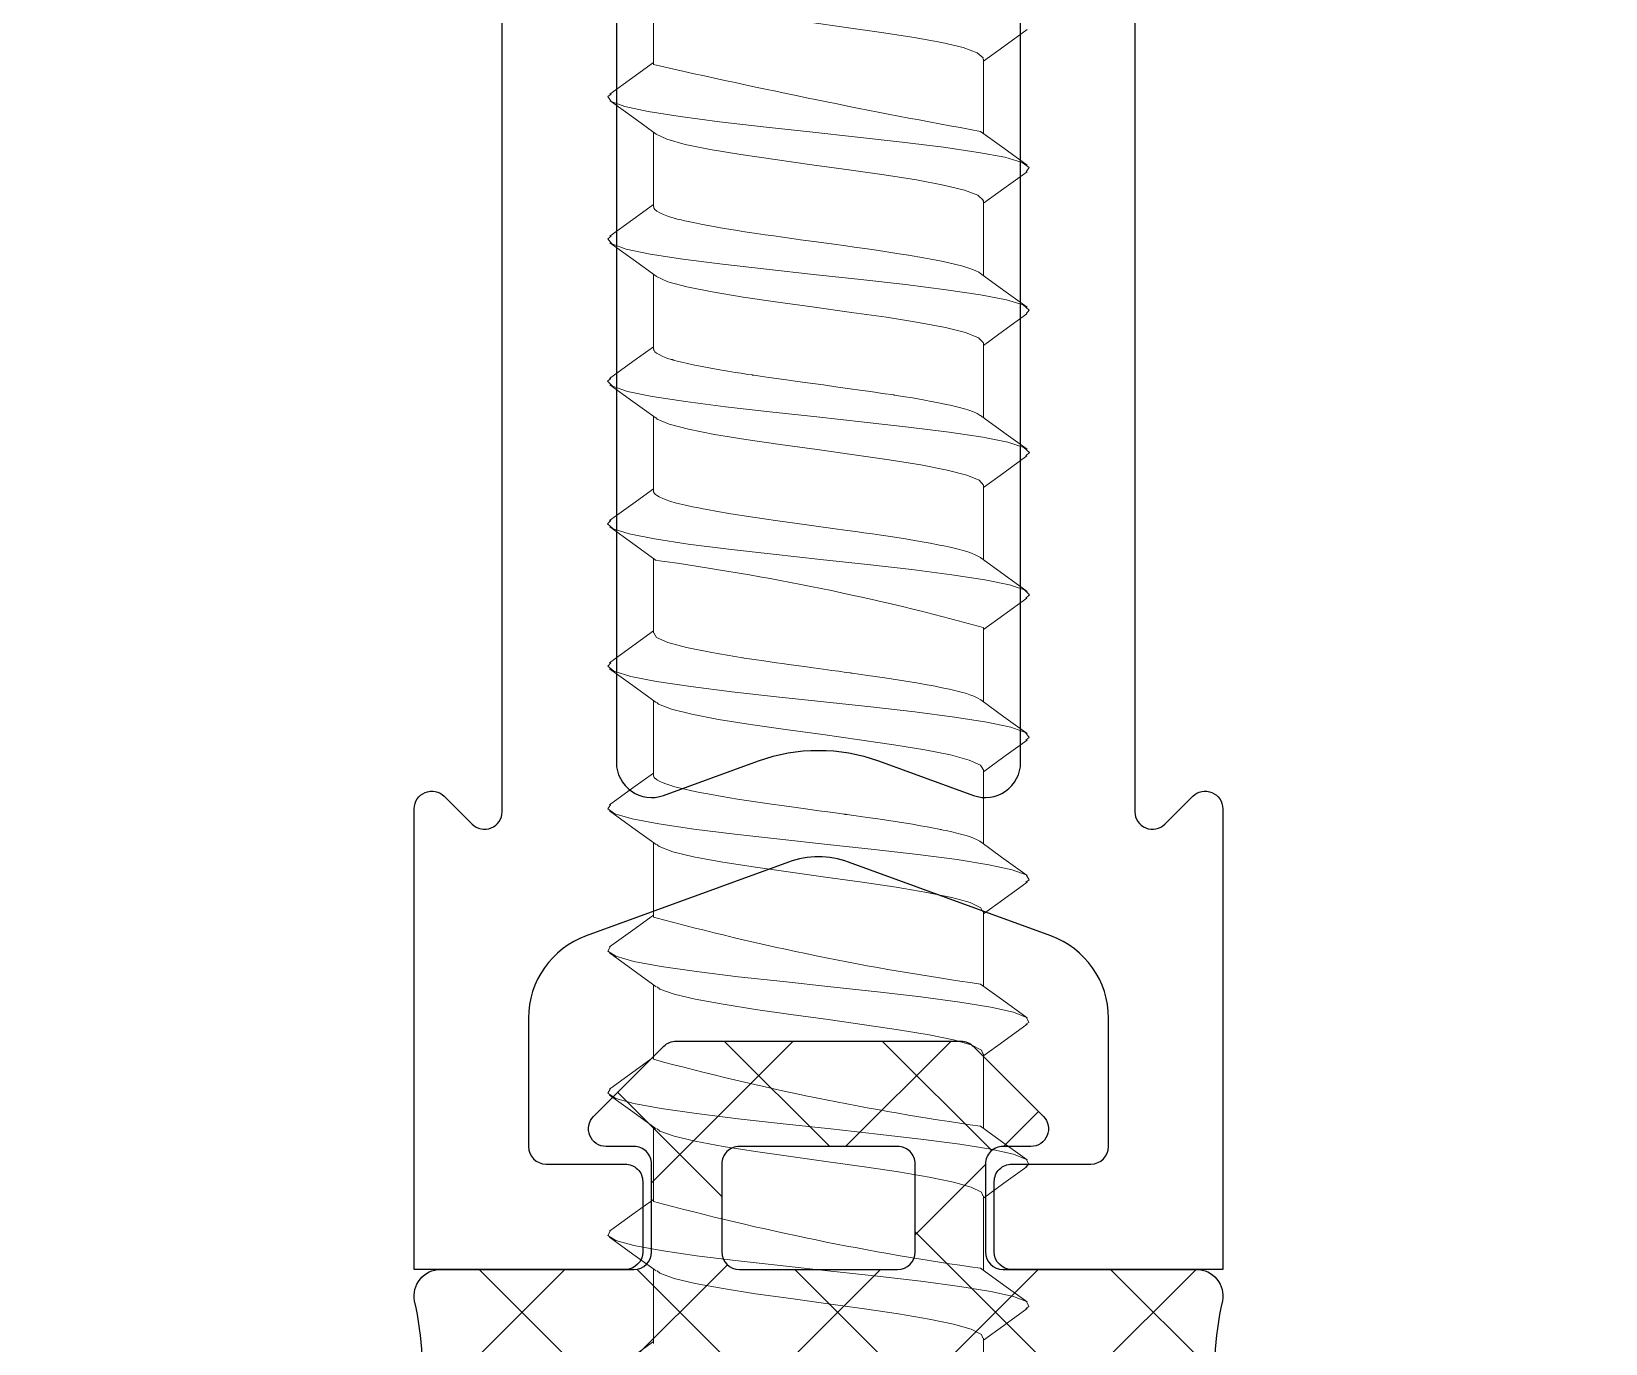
# Model space of a CAD drawing. Header units: millimetres. Extents: x 12 to 3612, y 18 to 315.
# Drawn here: x 978.52 to 996.43, y 105.04 to 119.97 of the extents above; entities that cross this region are included whole.
import ezdxf

# ---------------------------------------------------------------- set-up
doc = ezdxf.new("R2010")
doc.units = ezdxf.units.MM
doc.linetypes.add('SLD-Katı', pattern=[0])

# ---------------------------------------------------------------- blocks, each defined once
blk = doc.blocks.new('V2 48 42')
at = {"color": 0, "linetype": 'SLD-Katı', "lineweight": 15}
for p, q in [((-41.80853932817217, 94.23896514079206), (-41.80853932817217, 95.08764872482607)), ((-45.56474290145343, 94.3015624722575), (-45.56474290145343, 93.4539202548749)), ((-41.80853932817217, 92.62142619535189), (-41.80853932817217, 93.46908272234032)), ((-45.56474290145343, 92.68406368518663), (-45.56474290145343, 91.83641370361329)), ((-41.80853932817217, 91.00386968779821), (-41.80853932817217, 91.85161582459659)), ((-45.56474290145343, 91.06659317890808), (-45.56474290145343, 90.2189052105332)), ((-41.80853932817217, 89.38615373432549), (-41.80853932817217, 90.23415545822354)), ((-45.56474290145343, 89.44915666897577), (-45.56474290145343, 88.60139458569574)), ((-41.80853932817217, 87.7689665216003), (-41.80853932817217, 88.61664491522788)), ((-45.56474290145343, 87.83173451758921), (-45.56474290145343, 86.9838936640499)), ((-41.80853932817217, 86.15115094313478), (-41.80853932817217, 86.99915909198171)), ((-45.56474290145343, 86.21427784642765), (-45.56474290145343, 85.36638655664683)), ((-41.80853932817217, 84.53390557070634), (-41.80853932817217, 85.38166443036789)), ((-45.56474290145343, 84.59679042897551), (-45.56474290145343, 83.74888966296385)), ((-41.80853932817217, 82.91640163962802), (-41.80853932817217, 83.76416049929139)), ((-45.56474290145343, 82.97928649789719), (-45.56474290145343, 82.13138573188553)), ((-41.80853932817217, 81.2988977085497), (-41.80853932817217, 82.14665656821307)), ((-45.56474290145343, 81.3617825668207), (-45.56474290145343, 80.51388180080721)), ((-41.80853932817217, 79.6813937774732), (-41.80853932817217, 80.52915263713476)), ((-45.56474290145343, 79.74427863574238), (-45.56474290145343, 78.89637786973071))]:
    blk.add_line(p, q, dxfattribs=at)
at = {"color": 0, "linetype": 'SLD-Katı', "lineweight": 15, "flags": 128}
for points in [[(-41.83973956186037, 95.0657465874865), (-41.94930493651964, 95.00983083373103), (-42.15184452410813, 94.95219918651856), (-42.43063444871359, 94.89504270346515), (-42.77646000764616, 94.83586494337396), (-43.1635373972349, 94.77895944135344), (-43.57912205863931, 94.72104680052871), (-44.00281673146446, 94.66200401169226), (-44.404659006158, 94.60551289056093), (-44.77489838367637, 94.54700133893311), (-45.09023635971607, 94.48828667545058), (-45.33149699349178, 94.43187002457671), (-45.49293977897605, 94.37294697006291), (-45.56219828531493, 94.31475002943444), (-45.55639303458383, 94.3015624722575)], [(-46.05924726009334, 94.63668835328644), (-45.79443430171023, 94.44481853992511), (-45.56474290145343, 94.27779874219596)], [(-41.31180977303165, 93.90214067865418), (-41.57559432051357, 94.0932653719301), (-41.80853932817217, 94.26258357415281)], [(-41.32696830813939, 93.90265203865238), (-41.28965899835021, 93.87687087882841), (-41.32591828841078, 93.82010609353529), (-41.48252490533605, 93.76094480757092), (-41.74851202758919, 93.70359103310693), (-42.11173512690084, 93.64616379339532), (-42.55859951724142, 93.5870113536821), (-43.05586358866412, 93.53029017626068), (-43.58890197105757, 93.47214584682115), (-44.12931942497744, 93.4131966012992), (-44.63999428358511, 93.35677054916778), (-45.1090585836705, 93.29809260243564), (-45.50555238623429, 93.239538688842), (-45.80668010347699, 93.18306716042571), (-46.00475745756785, 93.12404479741053), (-46.08439959992984, 93.06607407957563), (-46.0506670469922, 93.01888639336175)], [(-41.84007425485379, 93.44615653325491), (-41.58371127715372, 93.63253483565313), (-41.31429744793058, 93.82774696355409)], [(-45.5311674675263, 93.47833372347486), (-45.79486600430937, 93.28659246523057), (-46.05946482067748, 93.09487465633538)], [(-41.84010911072619, 93.44651817283375), (-41.96132168492295, 93.38802029012732), (-42.16952883305385, 93.33066651566332), (-42.4538495362599, 93.27323927595353), (-42.80364226128313, 93.2140868362385), (-43.19288642205947, 93.15736565881707), (-43.61013369516922, 93.09922132937754), (-44.03315709542812, 93.04027208385742), (-44.43289883868329, 92.98384603172417), (-44.80006902114701, 92.92516808499386), (-45.11043308382841, 92.86661417140022), (-45.34614728946008, 92.8101426429821), (-45.50119660408564, 92.75112027996875), (-45.56353820615914, 92.69314956213202), (-45.5584540087707, 92.68406368518663)], [(-46.05925478273275, 93.01918986439159), (-45.79453923727488, 92.82738969469028), (-45.56474290145343, 92.66029496690135)], [(-41.81125756691017, 92.62142619535189), (-41.81293701525647, 92.60406791996138), (-41.82421132011132, 92.58850185653682), (-41.84744779662378, 92.56918491133365), (-41.88822048821839, 92.5461170843555), (-41.92432154013068, 92.53026227629562), (-41.95996103230254, 92.51685766328774), (-41.99254590030523, 92.50590324533005), (-42.03131475260625, 92.49406573411943), (-42.05378206522255, 92.48774116177447), (-42.05378833264695, 92.48773947679183), (-42.05379460014592, 92.4877377918092), (-42.05380713536715, 92.48773442183847), (-42.0538322067041, 92.48772768188246), (-42.05388235295277, 92.48771420189951), (-42.05398265975191, 92.48768724166439), (-42.05418333055013, 92.48763332011913), (-42.05458490091451, 92.48752547272306), (-42.05538895645532, 92.48730976070692), (-42.05700072467744, 92.48687826777132), (-42.06023887280207, 92.48601500629957), (-42.06677347992809, 92.4842873809539), (-42.08007483877009, 92.48082772065209), (-42.10759714976211, 92.47389076160289), (-42.1662452056953, 92.45994628971494), (-42.29730797370485, 92.43177513079536), (-42.36836424265721, 92.41768434273399), (-42.47202396335479, 92.39823046248603), (-42.61337392166479, 92.37341349004782), (-42.74097719422798, 92.35235699259829), (-42.84701467593186, 92.33567624673378), (-42.98239322931386, 92.31544200975259), (-43.07983038700741, 92.30162524728439), (-43.17912762056903, 92.28767036070349), (-43.27998055107173, 92.27357735000987), (-43.38208003086493, 92.25934621520355), (-43.48041362614094, 92.24562384045385), (-43.63197182024851, 92.22451040025771), (-43.83361614891692, 92.19642200582166), (-43.99686789052748, 92.17363132566243), (-44.09170249294039, 92.16043713075305), (-44.21460084940418, 92.143528153445), (-44.34588552124433, 92.12491504633545), (-44.46555148285506, 92.10731977296564), (-44.57831611287793, 92.09000620693405), (-44.71128163612684, 92.0685585900028), (-44.87984030199232, 92.03945228711564), (-45.00677296285858, 92.01573696521882), (-45.10366469519568, 91.99633269987498), (-45.21941331350945, 91.97152296070453), (-45.33005985970613, 91.94322873814781), (-45.42117796129287, 91.9140530291952), (-45.47022663050211, 91.89448252982947), (-45.50926438241277, 91.87495268230487), (-45.53182857269167, 91.86026690324798)], [(-41.31084042728889, 92.28389812846035), (-41.57481083905395, 92.4751661803657), (-41.80853932817217, 92.64505001864381)], [(-41.32616651012722, 92.28443134616828), (-41.28826483320017, 92.25528433163527), (-41.33329854144722, 92.19832446574947), (-41.49846512250406, 92.13914408211531), (-41.77162368157906, 92.08205097250357), (-42.14184361452362, 92.0243509974116), (-42.5935909727632, 91.96524794707148), (-43.09360568931925, 91.90866930124866), (-43.6285597833762, 91.8503160041746), (-44.16790153746524, 91.7914840970061), (-44.67588122465622, 91.73508093294731), (-45.14082350981244, 91.6762600221391), (-45.53082091834131, 91.61789012371992), (-45.8248508409738, 91.56132159669323), (-46.01466774147411, 91.50222381866661), (-46.0854771059835, 91.44450181528555), (-46.0479747644963, 91.40119748346297)], [(-41.83894576583498, 91.82951455488), (-41.57632992173103, 92.02039990840422), (-41.31289192096028, 92.21126809855377)], [(-45.53151677777169, 91.86057256619279), (-45.7951590290586, 91.6688771105346), (-46.05969276041651, 91.4772048331597)], [(-41.84194119826316, 91.82955318069617), (-41.84451153491273, 91.82539994830768), (-41.97379923319295, 91.7662195646717), (-42.18761997793672, 91.70912645506178), (-42.47741760335066, 91.651426479968), (-42.83103257665425, 91.59232342962787), (-43.22242986414585, 91.53574478380688), (-43.64117670181531, 91.47739148673281), (-44.06335807486676, 91.4185595795625), (-44.46099011465276, 91.3621564155037), (-44.82493370116072, 91.3033355046955), (-45.1302125715074, 91.24496560627631), (-45.36037082555322, 91.18839707924963), (-45.50895409223676, 91.129299301223), (-45.56438164722749, 91.07157729784194), (-45.5610029407535, 91.06659317890808)], [(-46.0591337156352, 91.40159843857873), (-45.79456185392701, 91.20990196299499), (-45.56474290145343, 91.0427915371638)], [(-41.81172477562768, 91.00386968779821), (-41.80984435724804, 90.99444334324653), (-41.81512509585446, 90.98265797932072), (-41.82600687089553, 90.96913919095641), (-41.84429774879072, 90.95388697814997), (-41.87197308085706, 90.9369013409032), (-41.90724253531562, 90.91991789433632), (-41.9422519115742, 90.90582232215638), (-41.97375092407174, 90.89461462436338), (-42.00910023050255, 90.88321784214895), (-42.01986501324154, 90.87995609505742), (-42.02543099091554, 90.87831877730787), (-42.02543694637006, 90.87831707370606), (-42.02544290190144, 90.87831537010607), (-42.02545481319385, 90.8783119628988), (-42.02547863669997, 90.87830514846974), (-42.02552628739704, 90.87829151956066), (-42.025621603525, 90.87826426151696), (-42.02581229471934, 90.8782097445528), (-42.02619391282497, 90.87810070709565), (-42.0269580916538, 90.87788261807327), (-42.02849021775637, 90.87744638361073), (-42.03156952747895, 90.87657368898545), (-42.03778824614983, 90.87482739696497), (-42.05046502084451, 90.8713312018208), (-42.07676724100702, 90.8643243671304), (-42.13309373809579, 90.85025292013779), (-42.26000414791315, 90.82187891571266), (-42.56505954519162, 90.76420646510269), (-42.65659710290265, 90.74865128892816), (-42.73741843533116, 90.73543208333285), (-42.80597879860579, 90.72454884831677), (-42.88342473737293, 90.71260394063029), (-42.92826523930125, 90.70591496674388), (-42.92827684471604, 90.70591328494629), (-42.92828845016584, 90.70591160314689), (-42.92831166116821, 90.70590823954262), (-42.92835808358859, 90.70590151231409), (-42.92845093008964, 90.70588805778243), (-42.92863662973332, 90.7058611484099), (-42.92900805557792, 90.70580732842973), (-42.92975101343427, 90.70569968352538), (-42.93123735333347, 90.705484373957), (-42.93421172598573, 90.70505367576516), (-42.94016721157095, 90.70419196317198), (-42.95210489442979, 90.70246727313497), (-42.97608510588452, 90.69901283366744), (-43.02444881693509, 90.69208371715831), (-43.12265931829006, 90.6781445338438), (-43.3239533464548, 90.64994236603343), (-43.42046174226334, 90.63646900856111), (-43.56021215353303, 90.61698940906354), (-43.74331374752819, 90.59150356754253), (-43.90727921272219, 90.56867111216889), (-44.04564816454467, 90.54938739670433), (-44.15845712111013, 90.53365242115069), (-44.24955587665499, 90.52086799459721), (-44.32775217405151, 90.5097302595841), (-44.39340614960656, 90.50023921610773), (-44.44691395832751, 90.49239486417173), (-44.51900087362083, 90.48164623491357), (-44.53819934915464, 90.47874195759323), (-44.54368309939173, 90.47790732825888), (-44.54644345798351, 90.47748437180962), (-44.5476263525029, 90.4773005867446), (-44.54948868910742, 90.477010386654), (-44.55524653597058, 90.47611074139786), (-44.57483396916132, 90.47303447058403), (-44.64540606188257, 90.46177400775377), (-44.75483957920551, 90.44370298332251), (-44.89701512366628, 90.41882139728659), (-44.96968912018428, 90.40534832879348), (-45.03425375850702, 90.39288526826203), (-45.09123795147298, 90.38143221569226), (-45.14118589392638, 90.37098917108597), (-45.18464194662965, 90.36155613444316), (-45.27664727680667, 90.33985020611908), (-45.34625093187697, 90.32097255853478), (-45.39744616950247, 90.30492319169025), (-45.45067421899876, 90.28528793263649), (-45.49399358633491, 90.26570970954526), (-45.52716094395964, 90.24618852241656), (-45.53105153012211, 90.24257392376057)], [(-41.31015303983122, 90.6658614260923), (-41.57430433838454, 90.85727294502249), (-41.80853932817217, 91.02752774302462)], [(-41.32517183568689, 90.66639892990315), (-41.2875029863585, 90.63372670850549), (-41.34132576582215, 90.57653028183813), (-41.51498603983055, 90.51735490729334), (-41.79529322408325, 90.46048115660233), (-42.17239157727045, 90.40253058182861), (-42.62883300762769, 90.34350092316527), (-43.13158245502927, 90.28702282875201), (-43.66824142554287, 90.22848356214672), (-44.20629078428465, 90.16979263068242), (-44.71156278963144, 90.1133701436338), (-45.17218467909379, 90.0544298913428), (-45.5555493716497, 89.99626702826754), (-45.84246674064616, 89.93955950914096), (-46.02393702885638, 89.88041031128887), (-46.08592435204082, 89.82295918694763), (-46.04593684763267, 89.78358532439415)], [(-41.83802584239083, 90.21272478762876), (-41.57521685827396, 90.40373321698644), (-41.31161012025132, 90.59472311572972)], [(-45.53191548327641, 90.24277343155336), (-45.79551127229252, 90.05111770894109), (-46.05998802000386, 89.85948497337995)], [(-41.84411543567421, 90.21267387974694), (-41.85079501766313, 90.20360576439452), (-41.98673133701777, 90.14443038984973), (-42.2061478220694, 90.08755663915872), (-42.50132967905893, 90.02960606438683), (-42.85861903840214, 89.97057640572166), (-43.25215699535693, 89.91409831131023), (-43.67223836178846, 89.85555904470311), (-44.09340808454954, 89.79686811323882), (-44.48892062806044, 89.7404456261902), (-44.84948233179648, 89.6815053738992), (-45.14956930087646, 89.62334251082575), (-45.3741600503904, 89.56663499169917), (-45.51620982655459, 89.50748579384526), (-45.56473173871063, 89.45003466950402), (-45.56403375372156, 89.44915666897577)], [(-46.05908041974908, 89.78405605149965), (-45.79465026926118, 89.59246141555923), (-45.56474290145343, 89.42528862769359)], [(-41.81036776842893, 89.38615373432549), (-41.81060853519557, 89.37426731478081), (-41.81983608388418, 89.35836021040996), (-41.82876412166888, 89.34893517721139), (-41.83315700861658, 89.345041907427), (-41.84308591585659, 89.33723054752045), (-41.87500057342004, 89.31773384837834), (-41.94220825441744, 89.2882935243033), (-42.00699387853047, 89.26637756507807), (-42.05681625249554, 89.25191039021774), (-42.10562126067452, 89.23913161069322), (-42.17205523658458, 89.22336939915294), (-42.25203757288637, 89.20597678928243), (-42.32038208736913, 89.19208619378514), (-42.37360677991001, 89.1816976126629), (-42.43724945509803, 89.16959426929861), (-42.51801327450585, 89.1549068630411), (-42.69035141505537, 89.12556067209698), (-42.89058895916332, 89.09407417712464), (-43.0697690951838, 89.06789384157855), (-43.22281681563709, 89.04639464719912), (-43.41840411682733, 89.01910706862873), (-43.65929692346663, 88.98567519895914), (-43.85141993068964, 88.95893195251301), (-44.01391394718485, 88.93624358875422), (-44.10961126844586, 88.92293757126026), (-44.20204682520125, 88.91024249863767), (-44.30102502013915, 88.8963336987963), (-44.39812694277771, 88.88230967050731), (-44.47944116477447, 88.87021935976736), (-44.65319330714374, 88.84305854584272), (-44.86674262852375, 88.80678563930815), (-44.95605459609988, 88.79043112322506), (-45.02751538643497, 88.77670562233288), (-45.08294904451805, 88.76560913663161), (-45.11143598411445, 88.75980153733144), (-45.18379073679216, 88.74434125107837), (-45.27409560523392, 88.7230578937124), (-45.33126921098301, 88.7078260742037), (-45.37383241779207, 88.69510407806047), (-45.42939214514172, 88.6759919532924), (-45.47690018508638, 88.65640947300562), (-45.51436547137473, 88.6369093654157), (-45.52926416941318, 88.62719020138138), (-45.53250037081352, 88.62467097510853)], [(-41.30973107975115, 89.04802658168774), (-41.57405841261334, 89.23957868512662), (-41.80853932817217, 89.41001924637567)], [(-41.32389111312386, 89.04854591201547), (-41.28736926233387, 89.01219685410797), (-41.34999843509604, 88.95472526542835), (-41.53207923430773, 88.89557899996544), (-41.81951504985591, 88.83888301524166), (-42.20336716702104, 88.78070430589833), (-42.66431027360704, 88.72177194222786), (-43.16977987758219, 88.66535228680004), (-43.70793061913173, 88.60665029640222), (-44.24447261919386, 88.54812378904353), (-44.74702344807201, 88.49163979338846), (-45.2031295398906, 88.43260398255188), (-45.57973118370546, 88.3746709003317), (-45.8595185593399, 88.31778257818041), (-46.0325627640741, 88.25860602511784), (-46.08574502582997, 88.20142821709851), (-46.04460700936124, 88.16607685916279)], [(-41.83820074833829, 88.59508425084641), (-41.57476909354818, 88.78657074962575), (-41.31054559601671, 88.97803442533586)], [(-45.53233623768483, 88.62495608515019), (-45.79590025467996, 88.43332995890705), (-46.06033368299768, 88.24172673341309)], [(-46.0591287595812, 88.16658699878644), (-45.79481623827132, 87.97507670433697), (-45.56474290145343, 87.80778655476024)], [(-41.81308583118789, 87.7689665216003), (-41.8450306230302, 87.71829898856777), (-41.97349265046068, 87.6596604000897), (-42.1852743370373, 87.60298323435563), (-42.47190783640417, 87.54576612459277), (-42.82178975500938, 87.48709278078059), (-42.82196377413902, 87.48706577923076), (-42.82210455093491, 87.48704395147797), (-42.82236479866833, 87.48700363326861), (-42.82285778893993, 87.48692736325575), (-42.82382829744301, 87.48677754049095), (-42.82584917464419, 87.48646654859294), (-42.83037770771443, 87.4857726496466), (-42.84141203267973, 87.4840917195379), (-42.87062849183985, 87.47968117836717), (-42.95404275318106, 87.46731260912748), (-43.06401829691549, 87.45140211036232), (-43.20938413714703, 87.43089997633979), (-43.27434968860825, 87.4218396469405), (-43.34827327305493, 87.41152814255656), (-43.43123984033718, 87.39996546318798), (-43.52326268057686, 87.38715160883476), (-43.6242566176511, 87.37308657949688), (-43.73954999104581, 87.35703408759036), (-43.83669822321735, 87.34350524536785), (-43.91557838260223, 87.33250005282753), (-43.99984550543422, 87.3207241071741), (-44.04377064170239, 87.31462637330515), (-44.04378317931787, 87.31462466646008), (-44.04379571691652, 87.31462295961501), (-44.04382079206471, 87.31461954591941), (-44.04387094216281, 87.31461271851549), (-44.0439712415664, 87.3145990636549), (-44.04417183720034, 87.31457175371906), (-44.04457301577077, 87.31451713299612), (-44.04537532205222, 87.31440788814325), (-44.04697973064503, 87.3141893848042), (-44.050187727702, 87.31375232359642), (-44.05660040727753, 87.31287798306766), (-44.06941223630747, 87.31112842954644), (-44.09497960103272, 87.30762583265823), (-44.14587182333298, 87.30060667949147), (-44.24654843031749, 87.28651253559838), (-44.44238407707508, 87.25810089758124), (-44.80363266831046, 87.20038422061953), (-44.92447055626417, 87.17878724067305), (-45.0134651043054, 87.16190552501757), (-45.0746277574608, 87.14973907364765), (-45.11120030597522, 87.1422878865651), (-45.17672899215358, 87.12847381432402), (-45.23769337772183, 87.11453019006694), (-45.29390672217323, 87.10045701379204), (-45.34519683795634, 87.08625428550295), (-45.37144655236762, 87.07830535682297), (-45.4090802787523, 87.06589463173077), (-45.4538584129441, 87.04902211022818), (-45.49982868529059, 87.02768779231337), (-45.52794433698136, 87.01064338716424), (-45.5319722716431, 87.00733831314756)], [(-41.30955650420447, 87.43038485885518), (-41.57405366998046, 87.62207107507857), (-41.80853932817217, 87.79252414744587)], [(-41.32223494224218, 87.4308510562787), (-41.28786225475051, 87.39065202030179), (-41.35931448844985, 87.33291115482825), (-41.54973585069911, 87.27381805910227), (-41.84428305573192, 87.21725801428329), (-42.2347581632016, 87.15887393685625), (-42.70000731788559, 87.10006264050935), (-43.20818366183721, 87.0436592347196), (-43.74761107539052, 86.98481798373359), (-44.28243276738885, 86.92647912920256), (-44.78224775404533, 86.86989152027672), (-45.23364589821858, 86.81078406250708), (-45.6033602875209, 86.7531032031984), (-45.87599747281411, 86.69599250415922), (-46.04054292520686, 86.63681269747212), (-46.08493727487803, 86.57986843970684), (-46.04455248874228, 86.54906555263915)], [(-41.83788844414812, 86.97782451193052), (-41.57417477928493, 87.16952433341976), (-41.30968989199846, 87.36119906617387)], [(-45.53216283493384, 87.00758155686708), (-45.79569993376072, 86.81597241614327), (-46.060112205108, 86.62438593671504)], [(-41.8477087884844, 86.97770951253733), (-41.86487607769686, 86.95998663738465), (-42.01393249983221, 86.90089354165866), (-42.24449566781686, 86.8443334968415), (-42.55014846729682, 86.78594941941265), (-42.91433226253639, 86.72713812306574), (-43.31211823963713, 86.67073471727599), (-43.73436666447833, 86.6118934662918), (-44.15300986158582, 86.55355461175895), (-44.5442508061974, 86.49696700283494), (-44.89759242466971, 86.43785954506347), (-45.1869943249103, 86.38017868575662), (-45.40040695309835, 86.32306798671743), (-45.52920844954087, 86.26388818002852), (-45.55948350407152, 86.21427784642765)], [(-46.05984195675774, 86.54960124555873), (-45.79533743977709, 86.3579492202498), (-45.56474290145343, 86.1902855145272)], [(-41.30960859845118, 85.8129221004001), (-41.57426642747896, 86.00473186772979), (-41.80853932817217, 86.17503970910548)], [(-41.80878134038949, 86.15115094313478), (-41.80970768880161, 86.14222022980721), (-41.81339253967963, 86.13294168615357), (-41.81841298598647, 86.12516511029935), (-41.82854530331815, 86.1141178619855), (-41.83220452223895, 86.1108471895277), (-41.83429140869976, 86.10907848486931), (-41.83429353528572, 86.10907669385233), (-41.83429566195946, 86.10907490283535), (-41.83429991556795, 86.10907132080138), (-41.83430842383132, 86.10906415673344), (-41.83432544454399, 86.10904982859756), (-41.83435950270996, 86.10902117233127), (-41.83442768600617, 86.10896385981323), (-41.83456432044159, 86.10884923483536), (-41.83483866059578, 86.10861998511064), (-41.83539162529087, 86.10816148659796), (-41.83651468623793, 86.10724449329791), (-41.83882928548519, 86.10541052161352), (-41.84373198761386, 86.10174263790395), (-41.85462792417411, 86.09440710912168), (-41.88075030934442, 86.0797370060991), (-41.9500046771841, 86.05040061823456), (-42.05027294149431, 86.0187132847077), (-42.15105968802254, 85.99320603042906), (-42.24410911643827, 85.97271725606697), (-42.33708909557708, 85.95381789150451), (-42.42720578425178, 85.93650793673987), (-42.5915376734506, 85.90709241282275), (-42.76427630273201, 85.8786328961869), (-43.15309894036045, 85.82123951180074), (-43.26943335650731, 85.80501609638304), (-43.4066676380653, 85.78589115643081), (-43.56482416553763, 85.7638646919404), (-43.69049048883744, 85.74637959715074), (-43.79402540147203, 85.73197949919631), (-43.87520088265182, 85.72066439807531), (-43.95520101645207, 85.70947611545671), (-43.97656741693436, 85.70648494022498), (-43.98262169661757, 85.70564009413101), (-43.98449399536639, 85.70538035646132), (-43.98559694275446, 85.70522907571467), (-43.98560954366712, 85.70522737329156), (-43.98562214456615, 85.70522567086846), (-43.98564734632191, 85.70522226601679), (-43.98569774966836, 85.70521545630254), (-43.98579855569778, 85.70520183681583), (-43.98600016510363, 85.70517459762232), (-43.9864033732938, 85.70512011834762), (-43.98720974712478, 85.70501115624575), (-43.98882232405003, 85.70479321784114), (-43.99204679068544, 85.7043572842158), (-43.99849294093974, 85.70348518971696), (-44.01137383628065, 85.70174009172115), (-44.03708782392641, 85.69824625972797), (-44.08830716990315, 85.69124405174261), (-44.18977275311181, 85.67718145976505), (-44.38771717185773, 85.6488235717934), (-44.75521304162476, 85.59117697978581), (-44.84704477001196, 85.57528538750375), (-44.92142051468045, 85.56185805203495), (-44.979859511413, 85.55089497337758), (-45.04059449930901, 85.53907083691593), (-45.07216111590242, 85.53279127827955), (-45.07216967964678, 85.53278959283853), (-45.07217824332793, 85.53278790739569), (-45.07219537050059, 85.53278453650637), (-45.0722296240865, 85.53277779471136), (-45.07229812822561, 85.53276431105223), (-45.07243512436617, 85.53273734347204), (-45.07270906809254, 85.53268340725845), (-45.07325676128494, 85.53257553060757), (-45.07435137026414, 85.53235976041833), (-45.07653747574432, 85.53192815249167), (-45.08089721392935, 85.53106466644567), (-45.08956661697539, 85.5293366135902), (-45.10670368251431, 85.52587618481448), (-45.14015944296807, 85.51893803500207), (-45.20370897894054, 85.5049925663443), (-45.31669786382736, 85.47682495288427), (-45.36541499178838, 85.46266814280716), (-45.42364531117391, 85.44321763074731), (-45.48340624750108, 85.41847341670109), (-45.52157891501838, 85.39742882066275), (-45.53149231707084, 85.38987797159098)], [(-41.32010980158884, 85.81330057851483), (-41.28898581418389, 85.76907765363649), (-41.36927133143718, 85.71108970070236), (-41.56794661592812, 85.65207376358012), (-41.86959064331131, 85.59560765402239), (-42.26655198879143, 85.53704124753858), (-42.73590860471541, 85.47837462820644), (-43.24677924246089, 85.42194526130697), (-43.78726651751367, 85.36298839963092), (-44.32015724218309, 85.30486017683688), (-44.81722036778547, 85.24812698623464), (-45.26372193368161, 85.18897188977826), (-45.6264311141822, 85.1315653640304), (-45.89189509007429, 85.0741910051529), (-46.04787602472516, 85.01503205082008), (-46.08349691566264, 84.9582798426909), (-46.04484301103912, 84.93176496138767)], [(-41.83775190989309, 85.36042773244662), (-41.57376963573643, 85.55233517379202), (-41.30903495105304, 85.74421528630228)], [(-45.53206441593102, 85.39015092337831), (-45.76988487774497, 85.21720372033633), (-46.05992549391931, 85.00701900561944)], [(-41.84867032506691, 85.36030994954672), (-41.87267001097189, 85.33816518325875), (-42.02818736849486, 85.27914924613651), (-42.26430572700838, 85.2226831365806), (-42.57503576897579, 85.1641167300968), (-42.94243476795782, 85.10545011076283), (-43.34232976154863, 85.04902074386519), (-43.76540781580297, 84.99006388218913), (-44.18253950664939, 84.93193565939328), (-44.57162637275815, 84.87520246879103), (-44.92113508913326, 84.81604737233647), (-45.20505351132306, 84.75864084658679), (-45.41285115537312, 84.70126648770929), (-45.53494859111106, 84.64210753337647), (-45.55721341123535, 84.59679042897551)], [(-46.06010656974513, 84.93229131374937), (-45.79564364384123, 84.74066792764461), (-45.56474290145343, 84.57278608881825)], [(-41.30986258770736, 84.19561824304401), (-41.57466733301771, 84.38753658761925), (-41.80853932817217, 84.55756164265767)], [(-41.31742598955998, 84.19588058584304), (-41.29074390516143, 84.14747518971672), (-41.37986583783731, 84.08926266370872), (-41.58670185422034, 84.03034777002176), (-41.89543072268953, 83.97393346753233), (-42.29873572708993, 83.91520801394836), (-42.77199853704315, 83.8567094875034), (-43.28555180138437, 83.80021198293798), (-43.82688070289032, 83.74116331585356), (-44.35763236091179, 83.6832684244655), (-44.8519260773146, 83.62634787494972), (-45.29334621460976, 83.56716921239604), (-45.64898930146592, 83.51003087600475), (-45.90720346690796, 83.45237981469654), (-46.0545611090738, 83.39326579051885), (-46.08142022091488, 83.33666387973972), (-46.04588651037602, 83.31451064108114)], [(-41.83778012102402, 83.74290164154627), (-41.57354478004254, 83.93500697431773), (-41.30857300403386, 84.1270828310553)], [(-45.53190241277343, 83.77276741210699), (-45.79549541455117, 83.58111351702064), (-46.05996983052, 83.3894825856878)], [(-41.84924878806305, 83.7428019317449), (-41.88096308901549, 83.71633814626693), (-42.0428684351732, 83.65742325257997), (-42.28453260562264, 83.60100895008873), (-42.60022828322462, 83.54228349650475), (-42.97068493970482, 83.4837849700616), (-43.37267981703553, 83.42728746549437), (-43.79641667252145, 83.36823879841177), (-44.21187396288269, 83.31034390702371), (-44.59879301429919, 83.25342335750793), (-44.94432413300592, 83.19424469495425), (-45.2227114182233, 83.13710635856296), (-45.42483411701505, 83.07945529725293), (-45.54018148485238, 83.02034127307525), (-45.55543423722429, 82.97927808732311)], [(-46.06039963623516, 83.31500337042962), (-45.79596727012995, 83.12340051393403), (-45.56474290145343, 82.95528804125388)], [(-41.30986258770736, 82.57811431196569), (-41.57466733301771, 82.77003265654093), (-41.80853932817217, 82.94005771157936)], [(-41.31742598955998, 82.57837665476472), (-41.29074390516143, 82.5299712586384), (-41.37986583783731, 82.47175873263222), (-41.58670185422034, 82.41284383894345), (-41.89543072268953, 82.35642953645402), (-42.29873572708993, 82.29770408287004), (-42.77199853704315, 82.23920555642508), (-43.28555180138437, 82.18270805185966), (-43.82688070289032, 82.12365938477706), (-44.35763236091179, 82.06576449338718), (-44.8519260773146, 82.0088439438714), (-45.29334621460976, 81.94966528131954), (-45.64898930146592, 81.89252694492643), (-45.90720346690796, 81.83487588361822), (-46.0545611090738, 81.77576185944054), (-46.08142022091488, 81.7191599486614), (-46.04588651037602, 81.69700671000282)], [(-41.83778012102402, 82.12539771046795), (-41.57354478004254, 82.31750304323941), (-41.30857300403386, 82.50957889997699)], [(-45.53190241277343, 82.15526348102867), (-45.79549541455117, 81.96360958594232), (-46.05996983052, 81.77197865460948)], [(-41.84924878806305, 82.12529800066659), (-41.88096308901549, 82.09883421518862), (-42.0428684351732, 82.03991932150166), (-42.28453260562264, 81.98350501901041), (-42.60022828322462, 81.92477956542825), (-42.97068493970482, 81.86628103898329), (-43.37267981703553, 81.80978353441606), (-43.79641667252145, 81.75073486733345), (-44.21187396288269, 81.69283997594539), (-44.59879301429919, 81.63591942642961), (-44.94432413300592, 81.57674076387593), (-45.2227114182233, 81.51960242748464), (-45.42483411701505, 81.46195136617462), (-45.54018148485238, 81.40283734199693), (-45.55543423722429, 81.36177415624661)], [(-46.06039963623516, 81.6974994393513), (-45.79596727012995, 81.50589658285571), (-45.56474290145343, 81.33778411017556)], [(-41.30986258770736, 80.96061038088737), (-41.57466733301771, 81.15252872546262), (-41.80853932817217, 81.32255378050104)], [(-41.31742598955998, 80.9608727236864), (-41.29074390516143, 80.9124673275619), (-41.37986583783731, 80.8542548015539), (-41.58670185422034, 80.79533990786695), (-41.89543072268953, 80.7389256053757), (-42.29873572708993, 80.68020015179354), (-42.77199853704315, 80.62170162534676), (-43.28555180138437, 80.56520412078135), (-43.82688070289032, 80.50615545369874), (-44.35763236091179, 80.44826056231068), (-44.8519260773146, 80.39134001279308), (-45.29334621460976, 80.33216135024122), (-45.64898930146592, 80.27502301384993), (-45.90720346690796, 80.2173719525399), (-46.0545611090738, 80.15825792836222), (-46.08142022091488, 80.1016560175849), (-46.04588651037602, 80.0795027789245)], [(-41.83778012102402, 80.50789377938963), (-41.57354478004254, 80.6999991121611), (-41.30857300403386, 80.89207496889867)], [(-45.53190241277343, 80.53775954995035), (-45.79549541455117, 80.346105654864), (-46.05996983052, 80.15447472353117)], [(-41.84924878806305, 80.50779406959009), (-41.88096308901549, 80.4813302841103), (-42.0428684351732, 80.42241539042334), (-42.28453260562264, 80.36600108793209), (-42.60022828322462, 80.30727563434993), (-42.97068493970482, 80.24877710790497), (-43.37267981703553, 80.19227960333774), (-43.79641667252145, 80.13323093625513), (-44.21187396288269, 80.07533604486707), (-44.59879301429919, 80.01841549535129), (-44.94432413300592, 79.95923683279761), (-45.2227114182233, 79.90209849640632), (-45.42483411701505, 79.8444474350963), (-45.54018148485238, 79.78533341092043), (-45.55543423722429, 79.7442702251683)], [(-46.06039963623516, 80.0799955082748), (-45.79596727012995, 79.88839265177921), (-45.56474290145343, 79.72028017909724)], [(-41.30986258770736, 79.34310644980906), (-41.57466733301771, 79.5350247943843), (-41.80853932817217, 79.70504984942272)]]:
    blk.add_lwpolyline(points, dxfattribs=at)
at = {"color": 0, "linetype": 'SLD-Katı', "lineweight": 15}
for centre, radius, start, end in [((-60.65085255647546, 176.9117399595361), 84.79258179212893, 280.2715618852278, 282.8385451165506), ((-37.95391427286359, 60.21788969629961), 28.64281816576874, 97.81037279861638, 105.4042519114638), ((-49.81532758747062, 114.1938143226835), 30.72145145786085, 278.0149096492353, 285.1058108441942), ((-49.81532758747062, 112.5763103916051), 30.72145145786085, 278.0149096492353, 285.1058108441942), ((-49.81532758747062, 110.9588064605268), 30.72145145786085, 278.0149096492353, 285.1058108441942)]:
    blk.add_arc(centre, radius, start, end, dxfattribs=at)
blk = doc.blocks.new('A08002')
h = blk.add_hatch()
h.set_pattern_fill('ANSI37', color=35, scale=0.4, angle=269.9999999999998, style=0)
h.set_pattern_definition([(314.9999999999998, (610.7944141432345, -10555.96782648168), (0.8980256121069186, 0.8980256121069119), []), (44.99999999999979, (610.7944141432345, -10555.96782648168), (-0.8980256121069119, 0.8980256121069188), [])])
h.paths.add_polyline_path([(-2228.129816964531, 2717.489824777484, -0.0820830780349504), (-2228.057948408938, 2718.746654520884, 0.4733803261686476), (-2228.352104234495, 2719.105581172675), (-2230.553558971626, 2719.105581172675, -0.41421356235726), (-2230.753558971632, 2719.305581172677), (-2230.753558971632, 2720.305581172677, -0.4142135624246724), (-2230.553558971631, 2720.505581172662), (-2230.23640168411, 2720.505581172669, 0.6681786379063253), (-2230.094980327867, 2720.847002528923), (-2230.894980327907, 2721.647002528915, 0.198912367399444), (-2231.036401684096, 2721.705581172662), (-2232.653558971639, 2721.705581172662), (-2234.270716259182, 2721.705581172662, 0.1989123674000349), (-2234.412137615371, 2721.647002528915), (-2235.212137615411, 2720.847002528923, 0.6681786379071475), (-2235.070716259168, 2720.505581172669), (-2234.753558971647, 2720.505581172662, -0.4142135624246724), (-2234.553558971646, 2720.305581172677), (-2234.553558971646, 2719.305581172675, -0.4142135623588679), (-2234.753558971653, 2719.105581172675), (-2236.955013708783, 2719.105581172675, 0.4733803261719733), (-2237.24916953434, 2718.746654520879, -0.0820830780342305), (-2237.177300978748, 2717.489824777478, -0.3686576706292429), (-2237.659035265959, 2717.054784964186, -6.55413435716e-05), (-2241.066158787637, 2717.054784964168, 0.7658277450191063), (-2241.310721016498, 2716.105580598056), (-2232.653558971639, 2716.105580598056), (-2223.99639692678, 2716.105580598056, 0.765828021393218), (-2224.240959504104, 2717.054784964124, -6.55413343256e-05), (-2227.648082555875, 2717.054784964168, -0.3686577448113211)])
h.paths.add_polyline_path([(-2233.753558971647, 2719.305581172679), (-2233.753558971647, 2720.305581172684, -0.4142135624159005), (-2233.553558971648, 2720.505581172662), (-2232.653558971639, 2720.505581172662), (-2231.75355897163, 2720.505581172662, -0.4142135624159005), (-2231.553558971631, 2720.305581172684), (-2231.553558971631, 2719.305581172679, -0.4142135623689045), (-2231.753558971634, 2719.105581172675), (-2232.653558971639, 2719.105581172675), (-2233.553558971644, 2719.105581172675, -0.4142135623695705)], flags=16)
h.paths.add_polyline_path([(-2235.960456855865, 2717.368888222156, 0.0251608889336961), (-2235.951912601607, 2717.693598991877, -0.4259640099154239), (-2235.652151984875, 2718.005581172672), (-2232.653558971639, 2718.005581172672), (-2229.654965958403, 2718.005581172672, -0.4259640099162347), (-2229.355205341672, 2717.693598991875, 0.0251608889332671), (-2229.346661087413, 2717.36888822215, -0.3426381271579431), (-2229.568463395944, 2717.05478496417), (-2232.653558971639, 2717.05478496417), (-2235.738654547334, 2717.05478496417, -0.3426381271625903)], flags=16)
at = {"color": 31}
for points in [[(-2236.253558956869, 2737.783891716079), (-2236.253558956869, 2724.315262316943, -0.6681775139216345), (-2236.594980338764, 2724.173840966525), (-2236.912137615952, 2724.490998476544, 0.6681785109551436), (-2237.253558997847, 2724.349577126128), (-2237.253559048884, 2719.105581161248), (-2236.035047078328, 2719.105581046508), (-2234.853558969348, 2719.105581161248, 0.4142132717182458), (-2234.653558996077, 2719.305581076309), (-2234.653558996077, 2720.105581202226, 0.4142139832491554), (-2234.853558969348, 2720.305581117289), (-2235.753558994586, 2720.305581117289, -0.4142129555313521), (-2235.953558967858, 2720.505581032352), (-2235.953558967858, 2721.964389840783, -0.315298860529517), (-2235.295579109195, 2722.904082631851), (-2232.995579118265, 2723.741214369637, -0.1763264483503464), (-2232.311538826394, 2723.741214369637), (-2230.011538835462, 2722.904082631851, -0.3152988605300673), (-2229.353558976799, 2721.964389840783), (-2229.353558976799, 2720.505581032352, -0.4142129555334593), (-2229.553558950071, 2720.305581117289), (-2230.453558975309, 2720.305581117289, 0.4142139832470482), (-2230.65355894858, 2720.105581202226), (-2230.65355894858, 2719.305581076309, 0.4142132717161386), (-2230.453558975309, 2719.105581161248), (-2229.27207086633, 2719.105581177639), (-2228.053558895775, 2719.105581161248), (-2228.05355894681, 2724.349577126128, 0.6681785109558627), (-2228.394980328705, 2724.490998476544), (-2228.712137605893, 2724.173840966525, -0.6681775139207616), (-2229.053558987788, 2724.315262316943), (-2229.053558987788, 2737.783891716079, -0.6681784572860663), (-2228.712137605893, 2737.925313066495), (-2228.394980328705, 2737.608155789307, 0.6681787317436307), (-2228.05355894681, 2737.749577139724), (-2228.05355894681, 2743.384563408043, 0.6872809147022011), (-2228.402187911702, 2743.518389511024), (-2229.40218795268, 2742.407777021179, 0.1853387391048113), (-2229.453558992538, 2742.273950889095), (-2229.453558992538, 2741.505581194402, 0.4142133160348032), (-2229.253558961059, 2741.305581162922), (-2229.053558987789, 2741.305581162922, -0.4142136414798711), (-2228.85355895631, 2741.105581247861), (-2228.85355895631, 2740.305581238359, -0.4142135567833288), (-2229.053558987789, 2740.105581206883), (-2230.281377659632, 2740.105581206883, -0.2216948488770407), (-2230.434586538589, 2740.177023736935), (-2230.775908379089, 2740.583795252196, -0.1989125553021095), (-2230.821938426378, 2740.729783889776), (-2230.557364255282, 2743.753880441744, 0.339454240078646), (-2231.211538820608, 2744.780728797168), (-2231.969518680458, 2745.056610910573, 0.1763269741981479), (-2233.3375992642, 2745.056610910573), (-2234.095579124049, 2744.780728797168, 0.3394542400781518), (-2234.749753689375, 2743.753880441744), (-2234.485179518279, 2740.729783889776, -0.1989125553090427), (-2234.531209565569, 2740.583795252196), (-2234.872531406069, 2740.177023736935, -0.2216948488783762), (-2235.025740285025, 2740.105581206881), (-2236.253558956868, 2740.105581206883, -0.4142135567813394), (-2236.453558988347, 2740.305581238359), (-2236.453558988347, 2741.105581247861, -0.4142136414777638), (-2236.253558956868, 2741.305581162922), (-2236.053558983598, 2741.305581162922, 0.4142133160367095), (-2235.853558952119, 2741.505581194402), (-2235.853558952119, 2742.273950889095, 0.1853387391098888), (-2235.904929991977, 2742.407777021179), (-2236.904930032955, 2743.518389511024, 0.6872809147012293), (-2237.253558997847, 2743.384563408043), (-2237.253558997847, 2737.749577139724, 0.6681787317428427), (-2236.912137615952, 2737.608155789307), (-2236.594980338764, 2737.925313066495, -0.6681784572869393)], [(-2231.35432001847, 2743.823605044568), (-2231.609497813967, 2740.906909695635, -0.4931454765446527), (-2231.877140779586, 2740.73640229686), (-2232.311538826394, 2740.894510226512, 0.176327066447224), (-2232.995579118265, 2740.894510226512), (-2233.429977165071, 2740.73640229686, -0.493145476543086), (-2233.69762013069, 2740.906909695635), (-2233.952797926187, 2743.823605044568, -0.3394541620561413), (-2233.821962995659, 2744.028974715653), (-2232.995579118265, 2744.329753834305, -0.1763269982058994), (-2232.311538826394, 2744.329753834305), (-2231.485154948998, 2744.028974715653, -0.3394541620594053)], [(-2230.353558959569, 2738.098225240743), (-2230.353558959569, 2724.87684027475, -0.5205670485484353), (-2230.890367043065, 2724.50096343772), (-2231.969518680458, 2724.893742675486, 0.1763266436635735), (-2233.337599264201, 2724.893742675486), (-2234.416750901592, 2724.50096343772, -0.5205670485475683), (-2234.953558985088, 2724.87684027475), (-2234.953558985088, 2738.098225240743, -0.315298803119708), (-2234.295579126425, 2739.037917798982), (-2233.337599264201, 2739.386594029056, -0.1763269374505987), (-2231.969518680458, 2739.386594029056), (-2231.011538818232, 2739.037917798982, -0.3152988031202845)]]:
    blk.add_lwpolyline(points, format="xyb", close=True, dxfattribs=at)
at = {"color": 35}
for points in [[(-2228.129816964531, 2717.489824777484, -0.0820830780349504), (-2228.057948408938, 2718.746654520884, 0.4733803261686476), (-2228.352104234495, 2719.105581172675), (-2230.553558971626, 2719.105581172675, -0.41421356235726), (-2230.753558971632, 2719.305581172677), (-2230.753558971632, 2720.305581172677, -0.4142135624246724), (-2230.553558971631, 2720.505581172662), (-2230.23640168411, 2720.505581172669, 0.6681786379063253), (-2230.094980327867, 2720.847002528923), (-2230.894980327907, 2721.647002528915, 0.198912367399444), (-2231.036401684096, 2721.705581172662), (-2232.653558971639, 2721.705581172662), (-2234.270716259182, 2721.705581172662, 0.1989123674000349), (-2234.412137615371, 2721.647002528915), (-2235.212137615411, 2720.847002528923, 0.6681786379071475), (-2235.070716259168, 2720.505581172669), (-2234.753558971647, 2720.505581172662, -0.4142135624246724), (-2234.553558971646, 2720.305581172677), (-2234.553558971646, 2719.305581172675, -0.4142135623588679), (-2234.753558971653, 2719.105581172675), (-2236.955013708783, 2719.105581172675, 0.4733803261719733), (-2237.24916953434, 2718.746654520879, -0.0820830780342305), (-2237.177300978748, 2717.489824777478, -0.3686576706292429), (-2237.659035265959, 2717.054784964186, -6.55413435716e-05), (-2241.066158787637, 2717.054784964168, 0.7658277450191063), (-2241.310721016498, 2716.105580598056), (-2232.653558971639, 2716.105580598056), (-2223.99639692678, 2716.105580598056, 0.765828021393218), (-2224.240959504104, 2717.054784964124, -6.55413343256e-05), (-2227.648082555875, 2717.054784964168, -0.3686577448113211)], [(-2233.753558971647, 2719.305581172679), (-2233.753558971647, 2720.305581172684, -0.4142135624159005), (-2233.553558971648, 2720.505581172662), (-2232.653558971639, 2720.505581172662), (-2231.75355897163, 2720.505581172662, -0.4142135624159005), (-2231.553558971631, 2720.305581172684), (-2231.553558971631, 2719.305581172679, -0.4142135623689045), (-2231.753558971634, 2719.105581172675), (-2232.653558971639, 2719.105581172675), (-2233.553558971644, 2719.105581172675, -0.4142135623695705)], [(-2235.960456855865, 2717.368888222156, 0.0251608889336961), (-2235.951912601607, 2717.693598991877, -0.4259640099154239), (-2235.652151984875, 2718.005581172672), (-2232.653558971639, 2718.005581172672), (-2229.654965958403, 2718.005581172672, -0.4259640099162347), (-2229.355205341672, 2717.693598991875, 0.0251608889332671), (-2229.346661087413, 2717.36888822215, -0.3426381271579431), (-2229.568463395944, 2717.05478496417), (-2232.653558971639, 2717.05478496417), (-2235.738654547334, 2717.05478496417, -0.3426381271625903)]]:
    blk.add_lwpolyline(points, format="xyb", close=True, dxfattribs=at)

msp = doc.modelspace()

# ---------------------------------------------------------------- block references
at = {"xscale": -1}
for name, p in [('V2 48 42', (943.7858658975937, 25.3550027480199)), ('A08002', (-1245.181051959232, -2613.226183263872))]:
    msp.add_blockref(name, p, dxfattribs=at)

doc.saveas('drawing.dxf')
